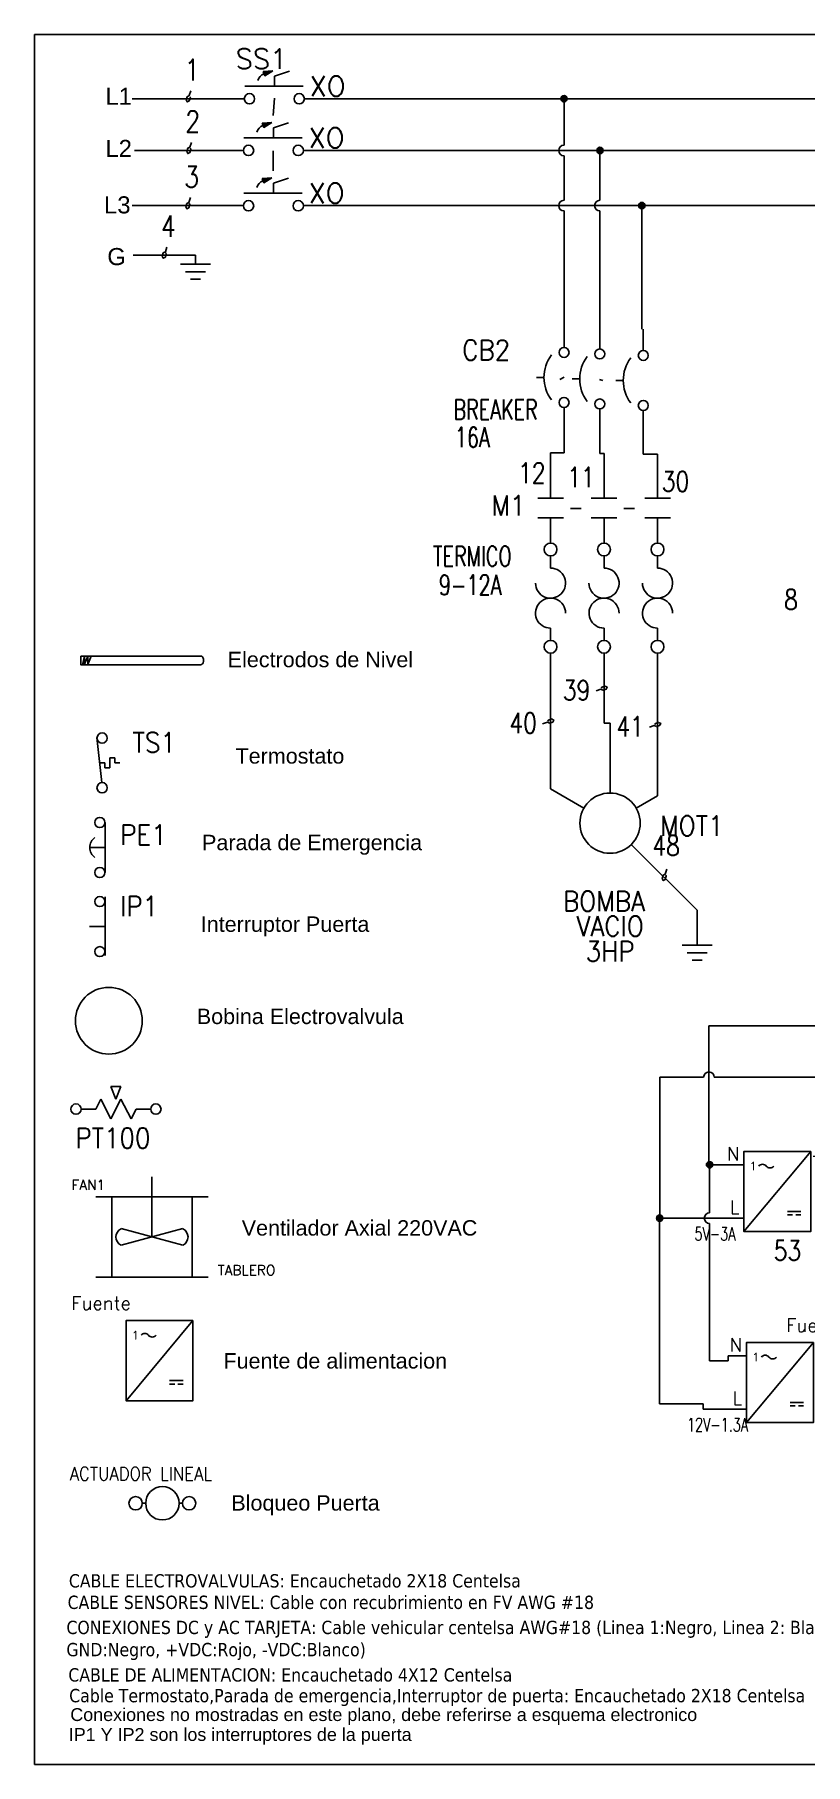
# Model space of a CAD drawing. Header units: inches. Extents: x 18.7 to 39.4, y 4.3 to 20.5.
# Drawn here: x 18.66 to 25.86, y 4.33 to 20.52 of the extents above; entities that cross this region are included whole.
import ezdxf
from ezdxf.enums import TextEntityAlignment as Align

# ---------------------------------------------------------------- set-up
doc = ezdxf.new("R2010")
doc.units = ezdxf.units.IN
doc.header["$MEASUREMENT"] = 0
doc.linetypes.add('HIDDEN2', pattern=[0.1875, 0.125, -0.0625])
for name, color, linetype in [('BLK_12AWG', 7, 'Continuous'), ('DESC', 250, 'Continuous'), ('DESCCHILD', 20, 'Continuous'), ('LINK', 9, 'Continuous'), ('MISC', 7, 'Continuous'), ('SYMS', 7, 'Continuous'), ('TAGS', 250, 'Continuous'), ('TERMS', 123, 'Continuous'), ('WIREFIXED', 7, 'Continuous'), ('WIRENO', 250, 'Continuous'), ('WIRES', 7, 'Continuous')]:
    doc.layers.add(name, color=color, linetype=linetype)
doc.styles.add('SLDTEXTSTYLE0', font='tahoma.ttf')
doc.styles.get("Standard").update_dxf_attribs({"font": 'arial.ttf'})
doc.styles.add('WD', font='romans.shx')
doc.styles.add('WD_IEC', font='isocp2.shx', dxfattribs={"width": 0.9, "height": 4})

# ---------------------------------------------------------------- blocks, each defined once
blk = doc.blocks.new('WDDOT')
for radius in [0.03, 0.0187, 0.00929]:
    blk.add_circle((0, 0), radius)
blk = doc.blocks.new('VGND2')
for p, q in [((0.09375, 0), (-0.09375, 0)), ((-0.0625, -0.046875), (0.0625, -0.046875)), ((-0.03125, -0.09375), (0.03125, -0.09375))]:
    blk.add_line(p, q)
at = {"style": 'WD', "flags": 1}
blk.add_attdef('X2TERM01', (0, 0), '', height=0.01, dxfattribs=at)
blk = doc.blocks.new('VM1_AXIAL_FLOW_FAN1')
for p, q in [((0, 0), (0, 0.75)), ((-0.7, 0.5), (-0.5, 0.5)), ((-0.5, -0.5), (-0.5, 0.5)), ((0.5, 0.5), (-0.5, 0.5)), ((0.5, -0.5), (0.5, 0.5)), ((0.5, 0.5), (0.7, 0.5)), ((0.386, -0.104), (-0.386, 0.104)), ((0.386, 0.104), (-0.386, -0.104)), ((-0.7, -0.5), (-0.5, -0.5)), ((-0.5, -0.5), (0.5, -0.5)), ((0.5, -0.5), (0.7, -0.5))]:
    blk.add_line(p, q)
for centre, start, end in [((-0.333, 0), 117.1247, 242.8753), ((0.333, 0), 297.1247, 62.8753)]:
    blk.add_arc(centre, 0.116, start, end)
at = {"style": 'WD'}
for tag, height, p in [('INST', 0.125, (-0.585, 0.957)), ('LOC', 0.125, (-0.588, 0.777)), ('TAG1', 0.125, (-0.585, 0.586)), ('TERM01', 0.0625, (-0.51, 0.016))]:
    blk.add_attdef(tag, text='', height=height, dxfattribs=at).set_placement(p, align=Align.RIGHT)
for tag, p, height in [('X2TERM04', (0, 0.75), 0.005), ('TERM04', (0.009, 0.76), 0.0625), ('X4TERM01', (-0.5, 0), 0.01), ('X1TERM03', (0.5, 0), 0.005), ('TERM03', (0.511, 0.012), 0.0625), ('RATING1', (0.82, -0.261), 0.125), ('DESC1', (0.82, -0.477), 0.125), ('X8TERM02', (0, -0.5), 0.005), ('TERM02', (0.002, -0.573), 0.0625), ('DESC2', (0.82, -0.661), 0.125), ('DESC3', (0.82, -0.851), 0.125), ('WDTAGALT', (0.827, -1.032), 0.125)]:
    blk.add_attdef(tag, p, '', height=height, dxfattribs=at)
blk.add_attdef('XREF', text='', height=0.0625, rotation=0.0625, dxfattribs=at).set_placement((0.743, 0.595), align=Align.TOP_CENTER)
at = {"style": 'WD', "flags": 1}
for tag, p in [('FAMILY', (-0.659, -0.3)), ('CAT', (-0.659, -0.345)), ('MFG', (-0.657, -0.376)), ('ASSYCODE', (-0.629, -0.405)), ('WDTYPE', (-0.644, -0.442))]:
    blk.add_attdef(tag, text='', height=0.01, dxfattribs=at).set_placement(p, align=Align.CENTER)
blk = doc.blocks.new('HPW1_1PH')
for p, q in [((0, -0.625), (0.625, 0.125)), ((0.407, -0.437), (0.532, -0.437)), ((0.407, -0.469), (0.454, -0.469)), ((0.532, -0.469), (0.485, -0.469))]:
    blk.add_line(p, q)
blk.add_lwpolyline([(0.625, 0.125), (0, 0.125), (0, -0.625), (0.625, -0.625)], close=True)
for centre, start, end in [((0.175, -0.039), 36.8699, 143.1301), ((0.245, 0.014), 216.8699, 323.1301)]:
    blk.add_arc(centre, 0.0438, start, end)
at = {"style": 'WD_IEC'}
blk.add_text('1', height=0.084, dxfattribs=at).set_placement((0.105, -0.012), align=Align.MIDDLE_RIGHT)
at = {"style": 'WD', "width": 0.7}
for tag, p in [('INST', (-0.284, 0.794)), ('LOC', (-0.284, 0.624)), ('RATING1', (-0.284, 0.285)), ('XREF', (-0.284, -0.691)), ('DESC1', (-0.284, -0.847)), ('DESC2', (-0.284, -1.003)), ('DESC3', (-0.284, -1.158))]:
    blk.add_attdef(tag, text='', height=0.125, dxfattribs=at).set_placement(p, align=Align.CENTER)
at = {"style": 'WD'}
blk.add_attdef('TAG1', text='', height=0.125, dxfattribs=at).set_placement((-0.284, 0.455), align=Align.CENTER)
at = {"linetype": 'Continuous', "style": 'WD', "flags": 8}
for tag, p in [('TERM01', (-0.04, 0.04)), ('TERM04', (1.352, -0.085)), ('TERM02', (-0.04, -0.21)), ('TERM05', (1.352, -0.335)), ('TERM03', (-0.04, -0.46))]:
    blk.add_attdef(tag, text='', height=0.125, dxfattribs=at).set_placement(p, align=Align.RIGHT)
at = {"linetype": 'Continuous', "style": 'WD', "flags": 9}
for tag, p in [('MFG', (0.887, 0.257)), ('CAT', (0.889, 0.277)), ('ASSYCODE', (0.887, -0.564))]:
    blk.add_attdef(tag, text='', height=0.01, dxfattribs=at).set_placement(p, align=Align.CENTER)
at = {"style": 'WD'}
for tag, p, height, flags in [('X4TERM01', (0, 0), 0.0125, 1), ('X1TERM04', (0.625, -0.125), 0.0125, 1), ('X4TERM02', (0, -0.25), 0.0125, 1), ('X1TERM05', (0.625, -0.375), 0.0125, 1), ('FAMILY', (0.862, -0.483), 0.01, 9), ('X4TERM03', (0, -0.5), 0.0125, 1)]:
    blk.add_attdef(tag, p, '', height=height, dxfattribs=dict(at, flags=flags))
blk = doc.blocks.new('WD_WNH')
at = {"linetype": 'Continuous', "style": 'WD', "width": 0.8}
blk.add_attdef('WIRENO', text='', height=0.125, dxfattribs=at).set_placement((0, 0.062), align=Align.CENTER)
at = {"style": 'WD', "flags": 1}
for tag, p in [('W01USER', (0, 0.078)), ('W02USER', (0, 0.07)), ('W03USER', (0, 0.062)), ('W04USER', (0, 0.055)), ('W05USER', (0, 0.047)), ('W06USER', (0, 0.039)), ('W07USER', (0, 0.031)), ('W08USER', (0, 0.023)), ('W09USER', (0, 0.016)), ('W10USER', (0, 0.008))]:
    blk.add_attdef(tag, text='', height=0.005, dxfattribs=at).set_placement(p, align=Align.CENTER)
blk = doc.blocks.new('HCR1T')
for p, q in [((-0.156, 0), (-0.188, 0)), ((0.188, 0), (0.156, 0))]:
    blk.add_line(p, q)
for centre, radius in [((-0.25, 0), 0.0625), ((0, 0), 0.156), ((0.25, 0), 0.0625)]:
    blk.add_circle(centre, radius)
at = {"style": 'WD'}
for tag, width, p in [('INST', 0.7, (0, 0.528)), ('TAG1', 0.9, (0, 0.202)), ('LOC', 0.7, (0, 0.359))]:
    blk.add_attdef(tag, text='', height=0.125, dxfattribs=dict(at, width=width)).set_placement(p, align=Align.CENTER)
at = {"style": 'WD', "flags": 9}
blk.add_attdef('FAMILY', text='', height=0.01, dxfattribs=at).set_placement((-0.005, 0.17), align=Align.CENTER)
at = {"linetype": 'Continuous', "style": 'WD', "flags": 1}
for tag, p in [('CAT', (0, 0.159)), ('MFG', (0, 0.14))]:
    blk.add_attdef(tag, text='', height=0.01, dxfattribs=at).set_placement(p, align=Align.MIDDLE)
at = {"style": 'WD'}
for tag, p, width in [('DESC1', (1.126, 0.076), 0.9), ('DESC2', (1.126, -0.081), 0.9), ('DESC3', (1.126, -0.237), 0.9), ('XREFNO', (1.359, -0.393), 0.8), ('XREFNC', (1.359, -0.549), 0.8)]:
    blk.add_attdef(tag, p, '', height=0.125, dxfattribs=dict(at, width=width))
at = {"linetype": 'Continuous', "style": 'WD', "width": 0.8, "flags": 8}
for tag, p in [('TERM01', (-0.25, 0)), ('TERM02', (0.25, 0))]:
    blk.add_attdef(tag, text='', height=0.0625, dxfattribs=at).set_placement(p, align=Align.MIDDLE_CENTER)
at = {"style": 'WD', "flags": 1}
for tag, p in [('X4TERM01', (-0.312, 0)), ('X1TERM02', (0.312, 0))]:
    blk.add_attdef(tag, p, '', height=0.0125, dxfattribs=at)
at = {"linetype": 'Continuous', "style": 'WD', "flags": 9}
blk.add_attdef('ASSYCODE', text='', height=0.01, dxfattribs=at).set_placement((0, 0.109), align=Align.CENTER)
at = {"style": 'WD', "width": 0.8, "flags": 8}
for tag, p in [('NO', (1.126, -0.393)), ('NC', (1.126, -0.549))]:
    blk.add_attdef(tag, p, '', height=0.125, dxfattribs=at)
blk = doc.blocks.new('VCB1')
at = {"linetype": 'HIDDEN2'}
blk.add_line((-0.171, 0), (-0.125, 0), dxfattribs=at)
for centre in [(0, 0.156), (0, -0.156)]:
    blk.add_circle(centre, 0.0312)
blk.add_arc((0.109, 0), 0.234, 143.1301, 216.8699)
at = {"style": 'WD'}
for tag, p, width in [('INST', (0.219, 0.388), 0.7), ('LOC', (0.219, 0.219), 0.7), ('TAG1', (0.127, 0.064), 0.9), ('XREF', (0.129, -0.09), 0.7), ('DESC1', (0.129, -0.242), 0.7), ('DESC2', (0.129, -0.389), 0.7)]:
    blk.add_attdef(tag, p, '', height=0.125, dxfattribs=dict(at, width=width))
at = {"linetype": 'Continuous', "style": 'WD'}
for tag, height, flags, p in [('TERM01', 0.125, 8, (-0.055, 0.207)), ('MFG', 0.01, 9, (-0.142, -0.088)), ('CAT', 0.01, 9, (-0.142, -0.073))]:
    blk.add_attdef(tag, text='', height=height, dxfattribs=dict(at, flags=flags)).set_placement(p, align=Align.RIGHT)
at = {"style": 'WD', "width": 0.7}
blk.add_attdef('RATING1', text='', height=0.125, dxfattribs=at).set_placement((-0.188, 0.062), align=Align.RIGHT)
at = {"color": 7, "style": 'WD', "flags": 1}
for tag, p in [('X2TERM01', (0, 0.188)), ('X8TERM02', (0, -0.188))]:
    blk.add_attdef(tag, p, '', height=0.0125, dxfattribs=at)
at = {"color": 7, "style": 'WD'}
for tag, p in [('X4LINK', (-0.25, 0)), ('X1LINK', (0, 0))]:
    blk.add_attdef(tag, p, '', height=0.01, dxfattribs=at)
at = {"linetype": 'Continuous', "style": 'WD', "flags": 9}
blk.add_attdef('ASSYCODE', text='', height=0.01, dxfattribs=at).set_placement((-0.153, -0.106), align=Align.CENTER)
at = {"style": 'WD', "flags": 9}
for tag, p in [('FAMILY', (-0.142, -0.036)), ('CONTACT', (-0.129, -0.129))]:
    blk.add_attdef(tag, text='', height=0.01, dxfattribs=at).set_placement(p, align=Align.RIGHT)
at = {"linetype": 'Continuous', "style": 'WD', "flags": 8}
blk.add_attdef('TERM02', text='', height=0.125, dxfattribs=at).set_placement((-0.041, -0.213), align=Align.TOP_RIGHT)
blk = doc.blocks.new('*X53')
at = {"color": 0, "linetype": 'ByBlock'}
for p, q in [((0.005, 0.175), (0.008, 0.178)), ((0.011, 0.172), (0.017, 0.178)), ((0.016, 0.169), (0.025, 0.177)), ((0.022, 0.165), (0.033, 0.177)), ((0.027, 0.162), (0.041, 0.176)), ((0.033, 0.158), (0.05, 0.175)), ((0.038, 0.155), (0.058, 0.175)), ((0.043, 0.152), (0.057, 0.165)), ((0.049, 0.148), (0.053, 0.152))]:
    blk.add_line(p, q, dxfattribs=at)
blk = doc.blocks.new('HSS112L')
for p, q in [((-0.009, 0.174), (-0.069, 0.17)), ((-0.069, 0.17), (-0.06, 0.142)), ((-0.06, 0.142), (-0.009, 0.174)), ((0, 0.141), (0.094, 0.172)), ((0, 0.141), (0, 0.078)), ((-0.185, 0.078), (0.18, 0.078))]:
    blk.add_line(p, q)
for centre in [(-0.155, 0), (0.155, 0)]:
    blk.add_circle(centre, 0.0322)
blk.add_arc((-0.043, 0.097), 0.0621, 111.0574, 163.9615)
at = {"xscale": -1}
blk.add_blockref('*X53', (-0.009, -0.005), dxfattribs=at)
at = {"style": 'WD', "width": 0.7}
for tag, p in [('INST', (0, 0.982)), ('LOC', (0, 0.812)), ('DESC1', (0, 0.656)), ('DESC2', (0, 0.5)), ('XREF', (0, -0.219))]:
    blk.add_attdef(tag, text='', height=0.125, dxfattribs=at).set_placement(p, align=Align.CENTER)
at = {"style": 'WD'}
blk.add_attdef('TAG1', text='', height=0.125, dxfattribs=at).set_placement((0, 0.344), align=Align.CENTER)
at = {"style": 'WD', "width": 0.7}
blk.add_attdef('POS1', text='', height=0.125, dxfattribs=at).set_placement((-0.125, 0.172), align=Align.RIGHT)
at = {"style": 'WD'}
for tag, p, height in [('X2LINK', (0, 0.219), 0.01), ('STATE', (0.219, 0.016), 0.125), ('X8LINK', (0, 0), 0.01)]:
    blk.add_attdef(tag, p, '', height=height, dxfattribs=at)
at = {"style": 'WD', "width": 0.7}
blk.add_attdef('POS2', (0.125, 0.172), '', height=0.125, dxfattribs=at)
at = {"style": 'WD'}
for tag, p, height, flags in [('FAMILY', (0.205, 0.152), 0.01, 9), ('CONTACT', (0.205, 0.136), 0.01, 1), ('X4TERM01', (-0.188, 0), 0.0125, 1), ('X1TERM02', (0.188, 0), 0.0125, 1)]:
    blk.add_attdef(tag, p, '', height=height, dxfattribs=dict(at, flags=flags))
at = {"linetype": 'Continuous', "style": 'WD', "flags": 9}
for tag, p in [('MFG', (0.23, 0.108)), ('CAT', (0.232, 0.121)), ('ASSYCODE', (0.233, 0.096))]:
    blk.add_attdef(tag, text='', height=0.01, dxfattribs=at).set_placement(p, align=Align.CENTER)
at = {"linetype": 'Continuous', "style": 'WD', "flags": 8}
blk.add_attdef('TERM01', text='', height=0.125, dxfattribs=at).set_placement((-0.25, -0.031), align=Align.TOP_RIGHT)
blk.add_attdef('TERM02', text='', height=0.125, dxfattribs=at).set_placement((0.25, -0.031), align=Align.TOP_LEFT)
blk = doc.blocks.new('VMS21OL')
at = {"linetype": 'Continuous'}
for p, q in [((-0.08, 0.062), (0.08, 0.062)), ((-0.08, -0.062), (0.08, -0.062))]:
    blk.add_line(p, q, dxfattribs=at)
for p, q in [((0, -0.219), (0, -0.062)), ((0, -0.299), (0, -0.375)), ((0, -0.75), (0, -0.826))]:
    blk.add_line(p, q)
for centre in [(0, -0.259), (0, -0.866)]:
    blk.add_circle(centre, 0.04, dxfattribs=at)
for centre, start, end in [((0, -0.469), 180.001, 90.002), ((0, -0.656), 0, 270.001)]:
    blk.add_arc(centre, 0.0938, start, end)
at = {"style": 'WD'}
for tag, p, width in [('INST', (0.125, 0.281), 0.7), ('LOC', (0.125, 0.111), 0.7), ('TAG2', (0.127, -0.045), 0.9), ('XREF', (0.129, -0.201), 0.7), ('DESC1', (0.129, -0.358), 0.7), ('DESC2', (0.129, -0.514), 0.7), ('DESC3', (0.129, -0.67), 0.7)]:
    blk.add_attdef(tag, p, '', height=0.125, dxfattribs=dict(at, width=width))
at = {"linetype": 'Continuous', "style": 'WD', "width": 0.9, "flags": 8}
blk.add_attdef('TERM01', text='', height=0.125, dxfattribs=at).set_placement((-0.031, 0.125), align=Align.RIGHT)
at = {"style": 'WD'}
for tag, p, flags in [('FAMILY', (-0.181, 0.003), 9), ('CONTACT', (-0.181, -0.014), 1)]:
    blk.add_attdef(tag, p, '', height=0.01, dxfattribs=dict(at, flags=flags))
at = {"color": 7, "style": 'WD'}
for tag, p in [('X4LINK', (-0.141, 0)), ('X1LINK', (0.125, 0))]:
    blk.add_attdef(tag, p, '', height=0.01, dxfattribs=at)
at = {"color": 7, "style": 'WD', "flags": 1}
for tag, p in [('X2TERM01', (0, 0.062)), ('X8TERM02', (0, -0.906))]:
    blk.add_attdef(tag, p, '', height=0.0125, dxfattribs=at)
at = {"linetype": 'Continuous', "style": 'WD', "width": 0.9, "flags": 8}
blk.add_attdef('TERM02', text='', height=0.125, dxfattribs=at).set_placement((-0.031, -0.969), align=Align.TOP_RIGHT)
blk = doc.blocks.new('VMO13')
blk.add_circle((0, 0), 0.188)
at = {"style": 'WD'}
for tag, p, width in [('INST', (0.318, 0.263), 0.7), ('LOC', (0.318, 0.094), 0.7), ('TAG1', (0.312, -0.079), 0.9)]:
    blk.add_attdef(tag, p, '', height=0.125, dxfattribs=dict(at, width=width))
at = {"linetype": 'Continuous', "style": 'WD', "flags": 9}
blk.add_attdef('ASSYCODE', text='', height=0.01, dxfattribs=at).set_placement((0, 0.125), align=Align.CENTER)
at = {"style": 'WD', "flags": 9}
blk.add_attdef('FAMILY', text='', height=0.01, dxfattribs=at).set_placement((-0.005, 0.17), align=Align.CENTER)
at = {"linetype": 'Continuous', "style": 'WD', "flags": 1}
for tag, p in [('MFG', (0, 0.14)), ('CAT', (0, 0.159))]:
    blk.add_attdef(tag, text='', height=0.01, dxfattribs=at).set_placement(p, align=Align.MIDDLE)
at = {"style": 'WD', "flags": 1}
for tag, p in [('X2TERM02', (0, 0.188)), ('X0TERM03', (-0.162, 0.094)), ('X0TERM01', (0.162, 0.094)), ('X0TERM04', (0.133, -0.133))]:
    blk.add_attdef(tag, p, '', height=0.0125, dxfattribs=at)
at = {"style": 'WD'}
for tag, height, width, p in [('RATING1', 0.1, 0.8, (0, 0)), ('DESC1', 0.125, 0.9, (0.001, -0.549)), ('DESC2', 0.125, 0.9, (0.001, -0.706)), ('DESC3', 0.125, 0.9, (0.001, -0.862)), ('RATING3', 0.125, 0.8, (0.001, -1.018)), ('RATING4', 0.125, 0.8, (0.001, -1.174)), ('WDTAGALT', 0.125, 0.7, (0, -1.344))]:
    blk.add_attdef(tag, text='', height=height, dxfattribs=dict(at, width=width)).set_placement(p, align=Align.CENTER)
at = {"style": 'WD', "width": 0.8}
blk.add_attdef('RATING2', text='', height=0.1, dxfattribs=at).set_placement((0, -0.031), align=Align.TOP_CENTER)
blk = doc.blocks.new('VTS12')
at = {"linetype": 'Continuous'}
blk.add_line((-0.002, -0.123), (-0.033, 0.159), dxfattribs=at)
for p, q in [((-0.015, 0), (0.017, 0)), ((0.017, 0), (0.017, -0.031)), ((0.048, -0.031), (0.048, 0.031)), ((0.048, 0.031), (0.079, 0.031)), ((0.079, 0.031), (0.079, 0)), ((0.079, 0), (0.111, 0)), ((0.017, -0.031), (0.048, -0.031))]:
    blk.add_line(p, q)
for centre in [(0, 0.155), (0, -0.155)]:
    blk.add_circle(centre, 0.0322)
at = {"style": 'WD'}
for tag, p, width in [('INST', (0.189, 0.39), 0.7), ('LOC', (0.189, 0.221), 0.7), ('TAG1', (0.189, 0.064), 0.9), ('XREF', (0.191, -0.09), 0.7), ('DESC1', (0.191, -0.242), 0.7), ('DESC2', (0.191, -0.398), 0.7), ('RATING1', (0.188, -0.554), 0.7), ('WDTAGALT', (0.187, -0.716), 0.7)]:
    blk.add_attdef(tag, p, '', height=0.125, dxfattribs=dict(at, width=width))
at = {"linetype": 'Continuous', "style": 'WD'}
for tag, height, flags, p in [('TERM01', 0.125, 8, (-0.055, 0.207)), ('MFG', 0.01, 9, (-0.08, -0.088)), ('CAT', 0.01, 9, (-0.08, -0.073))]:
    blk.add_attdef(tag, text='', height=height, dxfattribs=dict(at, flags=flags)).set_placement(p, align=Align.RIGHT)
at = {"color": 7, "style": 'WD', "flags": 1}
for tag, p in [('X2TERM01', (0, 0.188)), ('X8TERM02', (0, -0.188))]:
    blk.add_attdef(tag, p, '', height=0.0125, dxfattribs=at)
at = {"color": 7, "style": 'WD'}
for tag, p in [('X4LINK', (-0.109, 0)), ('X1LINK', (0.156, 0))]:
    blk.add_attdef(tag, p, '', height=0.01, dxfattribs=at)
at = {"style": 'WD'}
for tag, flags, p in [('CONTACT', 1, (-0.08, -0.053)), ('FAMILY', 9, (-0.08, -0.036))]:
    blk.add_attdef(tag, text='', height=0.01, dxfattribs=dict(at, flags=flags)).set_placement(p, align=Align.RIGHT)
at = {"linetype": 'Continuous', "style": 'WD', "flags": 8}
blk.add_attdef('TERM02', text='', height=0.125, dxfattribs=at).set_placement((-0.041, -0.213), align=Align.TOP_RIGHT)
at = {"linetype": 'Continuous', "style": 'WD', "flags": 9}
blk.add_attdef('ASSYCODE', text='', height=0.01, dxfattribs=at).set_placement((-0.094, -0.125), align=Align.CENTER)
blk = doc.blocks.new('VPB12M')
for p, q in [((0.034, -0.156), (0.034, 0.156)), ((-0.065, 0), (0.034, 0))]:
    blk.add_line(p, q)
for centre in [(0, 0.156), (0, -0.156)]:
    blk.add_circle(centre, 0.0312)
blk.add_arc((0.016, 0), 0.0781, 126.8699, 233.1301)
at = {"style": 'WD'}
for tag, p, width in [('INST', (0.127, 0.343), 0.7), ('LOC', (0.127, 0.174), 0.7), ('TAG1', (0.127, 0.018), 0.9), ('XREF', (0.129, -0.137), 0.7), ('DESC1', (0.129, -0.289), 0.7), ('DESC2', (0.129, -0.445), 0.7)]:
    blk.add_attdef(tag, p, '', height=0.125, dxfattribs=dict(at, width=width))
at = {"linetype": 'Continuous', "style": 'WD'}
for tag, height, flags, p in [('TERM01', 0.125, 8, (-0.055, 0.207)), ('MFG', 0.01, 9, (-0.111, -0.088)), ('CAT', 0.01, 9, (-0.111, -0.073))]:
    blk.add_attdef(tag, text='', height=height, dxfattribs=dict(at, flags=flags)).set_placement(p, align=Align.RIGHT)
at = {"color": 7, "style": 'WD', "flags": 1}
for tag, p in [('X2TERM01', (0, 0.188)), ('X8TERM02', (0, -0.188))]:
    blk.add_attdef(tag, p, '', height=0.0125, dxfattribs=at)
at = {"color": 7, "style": 'WD'}
for tag, p in [('X4LINK', (-0.141, 0)), ('X1LINK', (0.125, 0))]:
    blk.add_attdef(tag, p, '', height=0.01, dxfattribs=at)
at = {"style": 'WD'}
for tag, flags, p in [('CONTACT', 1, (-0.111, -0.053)), ('FAMILY', 9, (-0.111, -0.036))]:
    blk.add_attdef(tag, text='', height=0.01, dxfattribs=dict(at, flags=flags)).set_placement(p, align=Align.RIGHT)
at = {"linetype": 'Continuous', "style": 'WD', "flags": 9}
blk.add_attdef('ASSYCODE', text='', height=0.01, dxfattribs=at).set_placement((-0.125, -0.106), align=Align.CENTER)
at = {"linetype": 'Continuous', "style": 'WD', "flags": 8}
blk.add_attdef('TERM02', text='', height=0.125, dxfattribs=at).set_placement((-0.041, -0.213), align=Align.TOP_RIGHT)
blk = doc.blocks.new('VPB12')
for p, q in [((0.033, 0.185), (0.033, -0.18)), ((-0.064, 0), (0.033, 0))]:
    blk.add_line(p, q)
for centre in [(0, 0.156), (0, -0.156)]:
    blk.add_circle(centre, 0.0312)
at = {"style": 'WD'}
for tag, p, width in [('INST', (0.127, 0.39), 0.7), ('LOC', (0.127, 0.221), 0.7), ('TAG1', (0.127, 0.064), 0.9), ('XREF', (0.129, -0.09), 0.7), ('DESC1', (0.129, -0.242), 0.7), ('DESC2', (0.129, -0.398), 0.7)]:
    blk.add_attdef(tag, p, '', height=0.125, dxfattribs=dict(at, width=width))
at = {"linetype": 'Continuous', "style": 'WD'}
for tag, height, flags, p in [('TERM01', 0.125, 8, (-0.055, 0.222)), ('MFG', 0.01, 9, (0.014, -0.088)), ('CAT', 0.01, 9, (0.014, -0.073))]:
    blk.add_attdef(tag, text='', height=height, dxfattribs=dict(at, flags=flags)).set_placement(p, align=Align.RIGHT)
at = {"color": 7, "style": 'WD', "flags": 1}
for tag, p in [('X2TERM01', (0, 0.188)), ('X8TERM02', (0, -0.188))]:
    blk.add_attdef(tag, p, '', height=0.0125, dxfattribs=at)
at = {"color": 7, "style": 'WD'}
for tag, p in [('X4LINK', (-0.125, 0)), ('X1LINK', (0.125, 0))]:
    blk.add_attdef(tag, p, '', height=0.01, dxfattribs=at)
at = {"style": 'WD'}
for tag, flags, p in [('CONTACT', 1, (0.014, -0.053)), ('FAMILY', 9, (0.014, -0.036))]:
    blk.add_attdef(tag, text='', height=0.01, dxfattribs=dict(at, flags=flags)).set_placement(p, align=Align.RIGHT)
at = {"linetype": 'Continuous', "style": 'WD', "flags": 9}
blk.add_attdef('ASSYCODE', text='', height=0.01, dxfattribs=at).set_placement((-0.001, -0.105), align=Align.CENTER)
at = {"linetype": 'Continuous', "style": 'WD', "flags": 8}
blk.add_attdef('TERM02', text='', height=0.125, dxfattribs=at).set_placement((-0.041, -0.229), align=Align.TOP_RIGHT)
blk = doc.blocks.new('HCR1')
blk.add_circle((0, 0), 0.1562)
at = {"style": 'WD'}
for tag, height, width, p in [('INST', 0.0625, 0.7, (0.0055, 0.4286)), ('LOC', 0.0625, 0.7, (0.0055, 0.3438)), ('TAG1', 0.1094, 0.9, (0, 0.2024))]:
    blk.add_attdef(tag, text='', height=height, dxfattribs=dict(at, width=width)).set_placement(p, align=Align.CENTER)
at = {"style": 'WD', "flags": 9}
blk.add_attdef('FAMILY', text='', height=0.01, dxfattribs=at).set_placement((-0.0053, 0.1698), align=Align.CENTER)
at = {"linetype": 'Continuous', "style": 'WD', "flags": 1}
for tag, p in [('CAT', (0, 0.1593)), ('MFG', (0, 0.1404))]:
    blk.add_attdef(tag, text='', height=0.01, dxfattribs=at).set_placement(p, align=Align.MIDDLE)
at = {"style": 'WD'}
for tag, p, height, width in [('DESC1', (1.126, 0.0601), 0.1094, 0.9), ('DESC2', (1.126, -0.0828), 0.1094, 0.9), ('DESC3', (1.126, -0.2256), 0.1094, 0.9), ('XREFNO', (1.3251, -0.3928), 0.0938, 0.8), ('XREFNC', (1.3151, -0.5165), 0.0938, 0.8)]:
    blk.add_attdef(tag, p, '', height=height, dxfattribs=dict(at, width=width))
at = {"linetype": 'Continuous', "style": 'WD', "flags": 9}
blk.add_attdef('ASSYCODE', text='', height=0.01, dxfattribs=at).set_placement((0, 0.125), align=Align.CENTER)
at = {"style": 'WD', "flags": 1}
for tag, p in [('X4TERM01', (-0.1562, 0)), ('X1TERM02', (0.1562, 0))]:
    blk.add_attdef(tag, p, '', height=0.0109, dxfattribs=at)
at = {"linetype": 'Continuous', "style": 'WD'}
blk.add_attdef('TERM01', text='', height=0.0625, dxfattribs=at).set_placement((-0.2, -0.0349), align=Align.TOP_RIGHT)
blk.add_attdef('TERM02', text='', height=0.0625, dxfattribs=at).set_placement((0.2, -0.0349), align=Align.TOP_LEFT)
at = {"style": 'WD', "width": 0.8, "flags": 8}
for tag, p in [('NO', (1.1233, -0.3928)), ('NC', (1.1207, -0.5165))]:
    blk.add_attdef(tag, p, '', height=0.0938, dxfattribs=at)
blk = doc.blocks.new('VVR1TZR')
for p, q in [((0, 0.125), (0, 0.217)), ((0.062, 0.094), (0, 0.125)), ((-0.141, -0.031), (-0.141, 0.031)), ((-0.141, 0.031), (-0.062, 0)), ((-0.062, 0), (-0.141, -0.031)), ((-0.062, 0.031), (0.062, 0.094)), ((0.062, -0.031), (-0.062, 0.031)), ((-0.062, -0.094), (0.062, -0.031)), ((0, -0.125), (-0.062, -0.094)), ((0, -0.125), (0, -0.217))]:
    blk.add_line(p, q)
for centre in [(0, 0.249), (0, -0.249)]:
    blk.add_circle(centre, 0.0322)
at = {"style": 'WD', "width": 0.7}
for tag, p in [('INST', (0.156, 0.56)), ('LOC', (0.156, 0.39))]:
    blk.add_attdef(tag, text='', height=0.125, dxfattribs=at).set_placement(p, align=Align.TOP_LEFT)
at = {"linetype": 'Continuous', "style": 'WD', "flags": 8}
for tag, p in [('TERM01', (-0.062, 0.281)), ('TERM03', (-0.078, 0.047))]:
    blk.add_attdef(tag, text='', height=0.125, dxfattribs=at).set_placement(p, align=Align.RIGHT)
at = {"color": 7, "style": 'WD', "flags": 1}
for tag, p in [('X4TERM01', (-0.031, 0.25)), ('X2TERM01', (0, 0.281)), ('X1TERM01', (0.031, 0.25)), ('X4TERM03', (-0.141, 0)), ('X4TERM02', (-0.031, -0.25)), ('X8TERM02', (0, -0.281)), ('X1TERM02', (0.031, -0.25))]:
    blk.add_attdef(tag, p, '', height=0.0125, dxfattribs=at)
at = {"style": 'WD'}
for tag, p, width in [('RATING1', (0.156, 0.109), 0.9), ('TAG1', (0.153, -0.047), 0.9), ('DESC1', (0.156, -0.203), 0.7), ('DESC2', (0.156, -0.36), 0.7)]:
    blk.add_attdef(tag, p, '', height=0.125, dxfattribs=dict(at, width=width))
at = {"style": 'WD', "flags": 9}
blk.add_attdef('FAMILY', text='', height=0.01, dxfattribs=at).set_placement((-0.219, -0.066), align=Align.CENTER)
at = {"linetype": 'Continuous', "style": 'WD', "flags": 9}
for tag, p in [('MFG', (-0.221, -0.099)), ('CAT', (-0.221, -0.084))]:
    blk.add_attdef(tag, text='', height=0.01, dxfattribs=at).set_placement(p, align=Align.MIDDLE)
blk.add_attdef('ASSYCODE', text='', height=0.01, dxfattribs=at).set_placement((-0.219, -0.125), align=Align.CENTER)
at = {"linetype": 'Continuous', "style": 'WD', "flags": 8}
blk.add_attdef('TERM02', text='', height=0.125, dxfattribs=at).set_placement((-0.062, -0.281), align=Align.TOP_RIGHT)
blk = doc.blocks.new('Nivel')
at = {"layer": 'WIRENO'}
for p, q in [((103.38, 60.01), (103.74, 61.39)), ((103.74, 61.39), (103.74, 60.1)), ((103.74, 60.1), (104.25, 61.39)), ((104.25, 61.39), (104.25, 60.07)), ((104.25, 60.07), (104.74, 61.36))]:
    blk.add_line(p, q, dxfattribs=at)
blk.add_lwpolyline([(103.12, 61.39), (121.77, 61.39, -0.414214), (122.27, 60.89), (122.27, 60.54, -0.414214), (121.77, 60.04), (103.12, 60.04)], format="xyb", close=True, dxfattribs=at)
blk = doc.blocks.new('WD_WNV')
at = {"linetype": 'Continuous', "style": 'WD', "width": 0.8}
blk.add_attdef('WIRENO', text='', height=0.125, dxfattribs=at).set_placement((-0.05, 0), align=Align.MIDDLE_RIGHT)
at = {"style": 'WD', "flags": 1}
for tag, p in [('W01USER', (-0.062, 0.094)), ('W02USER', (-0.062, 0.086)), ('W03USER', (-0.062, 0.078)), ('W04USER', (-0.062, 0.07)), ('W05USER', (-0.062, 0.062)), ('W06USER', (-0.062, 0.055)), ('W07USER', (-0.062, 0.047)), ('W08USER', (-0.062, 0.039)), ('W09USER', (-0.062, 0.031)), ('W10USER', (-0.062, 0.023))]:
    blk.add_attdef(tag, text='', height=0.005, dxfattribs=at).set_placement(p, align=Align.CENTER)

msp = doc.modelspace()

# ---------------------------------------------------------------- linework, layer by layer
at = {"color": 7, "linetype": 'Continuous'}
for p, q in [((39.409, 20.516), (18.659, 20.516)), ((18.659, 20.516), (18.659, 4.331)), ((18.659, 4.331), (39.409, 4.331))]:
    msp.add_line(p, q, dxfattribs=at)
at = {"layer": 'BLK_12AWG'}
for p, q in [((19.571, 19.916), (20.619, 19.916)), ((21.182, 19.916), (37.946, 19.916)), ((23.608, 19.482), (23.608, 19.916)), ((19.591, 19.432), (20.609, 19.432)), ((21.172, 19.432), (37.966, 19.432)), ((23.944, 18.966), (23.944, 19.432)), ((23.608, 18.966), (23.608, 19.382)), ((19.571, 18.916), (20.609, 18.916)), ((21.172, 18.916), (37.946, 18.916)), ((23.608, 17.651), (23.608, 18.866)), ((23.944, 17.706), (23.944, 18.866)), ((24.335, 17.76), (24.335, 18.881)), ((24.336, 18.881), (24.336, 18.916)), ((23.608, 17.589), (23.608, 17.716)), ((23.942, 17.576), (23.942, 17.706)), ((24.349, 17.561), (24.349, 17.76))]:
    msp.add_line(p, q, dxfattribs=at)
for centre in [(23.608, 19.432), (23.608, 18.916), (23.944, 18.916)]:
    msp.add_arc(centre, 0.05, 90, 270, dxfattribs=at)
at = {"layer": 'LINK'}
for points in [[(20.9, 19.92), (20.89, 19.76)], [(20.89, 19.43), (20.89, 19.24)], [(23.61, 17.31), (23.57, 17.29)], [(23.94, 17.29), (23.97, 17.28)], [(23.668, 16.082), (23.768, 16.082)], [(24.168, 16.082), (24.268, 16.082)]]:
    msp.add_lwpolyline(points, dxfattribs=at)
at = {"layer": 'WIREFIXED'}
for points in [[(23.907, 14.375), (23.952, 14.39), (23.972, 14.381), (24.002, 14.39), (24.012, 14.41), (23.992, 14.42), (23.962, 14.41), (23.957, 14.4)], [(23.407, 14.068), (23.452, 14.083), (23.472, 14.073), (23.502, 14.083), (23.512, 14.103), (23.492, 14.113), (23.462, 14.103), (23.457, 14.093)], [(24.407, 14.036), (24.452, 14.051), (24.472, 14.041), (24.502, 14.051), (24.512, 14.071), (24.492, 14.081), (24.462, 14.071), (24.457, 14.061)], [(24.57, 12.706), (24.555, 12.661), (24.535, 12.651), (24.525, 12.621), (24.535, 12.601), (24.555, 12.611), (24.564, 12.641), (24.56, 12.651)]]:
    msp.add_lwpolyline(points, dxfattribs=at)
at = {"layer": 'WIRENO'}
for points in [[(20.12, 19.991), (20.105, 19.945), (20.085, 19.935), (20.076, 19.906), (20.086, 19.886), (20.105, 19.896), (20.115, 19.926), (20.11, 19.935)], [(20.125, 19.507), (20.11, 19.462), (20.09, 19.452), (20.081, 19.423), (20.09, 19.403), (20.11, 19.413), (20.12, 19.442), (20.115, 19.452)], [(20.115, 18.991), (20.1, 18.945), (20.081, 18.935), (20.071, 18.906), (20.081, 18.886), (20.1, 18.896), (20.11, 18.926), (20.105, 18.935)], [(19.896, 18.528), (19.881, 18.483), (19.861, 18.473), (19.851, 18.444), (19.861, 18.424), (19.881, 18.434), (19.89, 18.463), (19.886, 18.473)]]:
    msp.add_lwpolyline(points, dxfattribs=at)
at = {"layer": 'WIRES'}
for p, q in [((19.58, 18.453), (20.162, 18.453)), ((20.162, 18.453), (20.162, 18.368)), ((23.608, 17.027), (23.608, 16.604)), ((23.942, 17.013), (23.942, 16.597)), ((24.349, 16.999), (24.349, 16.59)), ((23.608, 16.604), (23.482, 16.604)), ((23.482, 16.604), (23.482, 16.18)), ((23.942, 16.597), (23.982, 16.597)), ((23.982, 16.597), (23.982, 16.18)), ((24.349, 16.59), (24.482, 16.59)), ((24.482, 16.59), (24.482, 16.18)), ((23.482, 13.459), (23.482, 14.727)), ((23.982, 14.073), (23.982, 14.727)), ((24.482, 13.395), (24.482, 14.727)), ((24.038, 14.073), (23.982, 14.073)), ((24.038, 13.419), (24.038, 14.073)), ((23.794, 13.279), (23.482, 13.459)), ((24.281, 13.279), (24.482, 13.395)), ((24.236, 12.939), (24.853, 12.323)), ((24.853, 12.323), (24.853, 11.995)), ((24.963, 9.942), (24.963, 11.241)), ((24.963, 11.241), (26.336, 11.241)), ((24.913, 10.76), (24.503, 10.76)), ((24.503, 10.76), (24.503, 9.442)), ((26.386, 10.76), (25.013, 10.76)), ((24.963, 9.942), (25.289, 9.942)), ((24.969, 9.942), (24.969, 9.492)), ((24.497, 9.442), (25.289, 9.442)), ((24.502, 9.442), (24.502, 7.704)), ((24.969, 9.392), (24.969, 8.195)), ((24.969, 8.195), (24.969, 8.107)), ((24.969, 8.107), (25.141, 8.107)), ((25.141, 8.107), (25.141, 8.155)), ((25.141, 8.155), (25.314, 8.155)), ((24.502, 7.704), (24.908, 7.704)), ((24.908, 7.704), (24.908, 7.655)), ((24.908, 7.655), (25.314, 7.655))]:
    msp.add_line(p, q, dxfattribs=at)
for centre, start, end in [((24.963, 10.76), 0, 180), ((24.969, 9.442), 90, 270)]:
    msp.add_arc(centre, 0.05, start, end, dxfattribs=at)

# ---------------------------------------------------------------- block references
at = {"layer": 'SYMS'}
ref = msp.add_blockref('HSS112L', (20.9, 19.916), dxfattribs=dict(at, xscale=1.5, yscale=1.5, zscale=1.5))
ref.add_attrib('STATE', 'XO', (21.229, 19.939), dxfattribs={"layer": 'MISC', "height": 0.1875, "style": 'WD'})
ref.add_attrib('TAG1', 'SS1', dxfattribs={"layer": 'TAGS', "height": 0.1875, "style": 'WD'}).set_placement((20.779, 20.195), align=Align.CENTER)
for p in [(23.608, 19.916), (23.944, 19.432), (24.336, 18.916), (24.969, 9.942), (24.502, 9.442)]:
    msp.add_blockref('WDDOT', p, dxfattribs=at)
ref = msp.add_blockref('HSS112L', (20.891, 19.433), dxfattribs=dict(at, xscale=1.5, yscale=1.5, zscale=1.5))
ref.add_attrib('STATE', 'XO', (21.219, 19.456), dxfattribs={"layer": 'MISC', "height": 0.1875, "style": 'WD'})
ref = msp.add_blockref('HSS112L', (20.891, 18.915), dxfattribs=dict(at, xscale=1.5, yscale=1.5, zscale=1.5))
ref.add_attrib('STATE', 'XO', (21.219, 18.938), dxfattribs={"layer": 'MISC', "height": 0.1875, "style": 'WD'})
for name, p, xscale, yscale, zscale in [('VGND2', (20.162, 18.368), 1.5, 1.5, 1.5), ('VCB1', (23.942, 17.294), 1.5, 1.5, 1.5), ('VCB1', (24.349, 17.28), 1.5, 1.5, 1.5), ('VMS21OL', (23.982, 16.087), 1.5, 1.5, 1.5), ('VMS21OL', (24.482, 16.087), 1.5, 1.5, 1.5), ('VGND2', (24.853, 11.995), 1.5, 1.5, 1.5), ('HCR1', (19.353, 11.289), 2, 2, 2)]:
    msp.add_blockref(name, p, dxfattribs=dict(at, xscale=xscale, yscale=yscale, zscale=zscale))
ref = msp.add_blockref('VCB1', (23.608, 17.308), dxfattribs=dict(at, xscale=1.5, yscale=1.5, zscale=1.5))
ref.add_attrib('DESC2', '16A', (22.588, 16.655), dxfattribs={"layer": 'DESC', "height": 0.1875, "style": 'WD', "width": 0.7})
ref.add_attrib('DESC1', 'BREAKER', (22.574, 16.914), dxfattribs={"layer": 'DESC', "height": 0.1875, "style": 'WD', "width": 0.7})
ref.add_attrib('TAG1', 'CB2', (22.656, 17.471), dxfattribs={"layer": 'TAGS', "height": 0.1875, "style": 'WD', "width": 0.9})
ref = msp.add_blockref('VMS21OL', (23.482, 16.087), dxfattribs=dict(at, xscale=1.5, yscale=1.5, zscale=1.5))
ref.add_attrib('DESC2', '9-12A', (22.438, 15.273), dxfattribs={"layer": 'DESCCHILD', "height": 0.1875, "style": 'WD', "width": 0.7})
ref.add_attrib('DESC1', 'TERMICO', (22.382, 15.542), dxfattribs={"layer": 'DESCCHILD', "height": 0.1875, "style": 'WD', "width": 0.7})
ref.add_attrib('TAG2', 'M1', (22.929, 16.017), dxfattribs={"layer": 'TAGS', "height": 0.1875, "style": 'WD', "width": 0.9})
ref = msp.add_blockref('VTS12', (19.29, 13.702), dxfattribs=dict(at, xscale=1.5, yscale=1.5, zscale=1.5))
ref.add_attrib('TAG1', 'TS1', (19.574, 13.798), dxfattribs={"layer": 'TAGS', "color": 250, "height": 0.1875, "style": 'WD', "width": 0.9})
ref = msp.add_blockref('VMO13', (24.038, 13.138), dxfattribs=dict(at, xscale=1.5, yscale=1.5, zscale=1.5))
ref.add_attrib('DESC3', '3HP', dxfattribs={"layer": 'DESC', "height": 0.1875, "style": 'WD', "width": 0.9}).set_placement((24.039, 11.845), align=Align.CENTER)
ref.add_attrib('DESC1', 'BOMBA ', dxfattribs={"layer": 'DESC', "height": 0.1875, "style": 'WD', "width": 0.9}).set_placement((24.039, 12.314), align=Align.CENTER)
ref.add_attrib('DESC2', 'VACIO', dxfattribs={"layer": 'DESC', "height": 0.1875, "style": 'WD', "width": 0.9}).set_placement((24.039, 12.08), align=Align.CENTER)
ref.add_attrib('TAG1', 'MOT1', (24.506, 13.02), dxfattribs={"layer": 'TAGS', "height": 0.1875, "style": 'WD', "width": 0.9})
ref = msp.add_blockref('VPB12M', (19.268, 12.91), dxfattribs=dict(at, xscale=1.5, yscale=1.5, zscale=1.5))
ref.add_attrib('TAG1', 'PE1', (19.459, 12.936), dxfattribs={"layer": 'TAGS', "color": 250, "height": 0.1875, "style": 'WD', "width": 0.9})
ref = msp.add_blockref('VPB12', (19.268, 12.17), dxfattribs=dict(at, xscale=1.5, yscale=1.5, zscale=1.5))
ref.add_attrib('TAG1', 'IP1', (19.458, 12.267), dxfattribs={"layer": 'TAGS', "color": 250, "height": 0.1875, "style": 'WD', "width": 0.9})
ref = msp.add_blockref('VVR1TZR', (19.419, 10.463), dxfattribs=dict(at, xscale=1.5, yscale=1.5, zscale=1.5, rotation=270))
ref.add_attrib('TAG1', 'PT100', (19.04, 10.098), dxfattribs={"layer": 'TAGS', "color": 250, "height": 0.1875, "style": 'WD', "width": 0.9})
ref = msp.add_blockref('HPW1_1PH', (25.289, 9.942), dxfattribs=at)
ref.add_attrib('TERM01', 'N', dxfattribs={"layer": 'TERMS', "color": 250, "linetype": 'Continuous', "height": 0.125, "style": 'WD', "flags": 8}).set_placement((25.249, 9.982), align=Align.RIGHT)
ref.add_attrib('TERM03', 'L', dxfattribs={"layer": 'TERMS', "color": 250, "linetype": 'Continuous', "height": 0.125, "style": 'WD', "flags": 8}).set_placement((25.249, 9.482), align=Align.RIGHT)
ref.add_attrib('TERM04', '+', dxfattribs={"layer": 'TERMS', "color": 250, "linetype": 'Continuous', "height": 0.125, "style": 'WD', "flags": 8}).set_placement((26.054, 9.97), align=Align.RIGHT)
ref.add_attrib('TERM05', 'M', dxfattribs={"layer": 'TERMS', "color": 250, "linetype": 'Continuous', "height": 0.125, "style": 'WD', "flags": 8}).set_placement((26.095, 9.33), align=Align.RIGHT)
ref.add_attrib('DESC1', '5V-3A', dxfattribs={"layer": 'DESC', "height": 0.125, "style": 'WD', "width": 0.7}).set_placement((25.019, 9.234), align=Align.CENTER)
ref = msp.add_blockref('VM1_AXIAL_FLOW_FAN1', (19.756, 9.266), dxfattribs=dict(at, xscale=0.75, yscale=0.75, zscale=0.75))
ref.add_attrib('DESC1', 'TABLERO', (20.371, 8.909), dxfattribs={"layer": 'DESC', "height": 0.0938, "style": 'WD'})
ref.add_attrib('TAG1', 'FAN1', dxfattribs={"layer": 'TAGS', "color": 250, "height": 0.0938, "style": 'WD'}).set_placement((19.317, 9.706), align=Align.RIGHT)
ref = msp.add_blockref('HPW1_1PH', (19.514, 8.359), dxfattribs=at)
ref.add_attrib('TAG1', 'Fuente', dxfattribs={"layer": 'TAGS', "color": 250, "height": 0.125, "style": 'WD'}).set_placement((19.279, 8.584), align=Align.CENTER)
ref = msp.add_blockref('HPW1_1PH', (25.314, 8.155), dxfattribs=at)
ref.add_attrib('TERM01', 'N', dxfattribs={"layer": 'TERMS', "color": 250, "linetype": 'Continuous', "height": 0.125, "style": 'WD', "flags": 8}).set_placement((25.274, 8.195), align=Align.RIGHT)
ref.add_attrib('TERM03', 'L', dxfattribs={"layer": 'TERMS', "color": 250, "linetype": 'Continuous', "height": 0.125, "style": 'WD', "flags": 8}).set_placement((25.274, 7.695), align=Align.RIGHT)
ref.add_attrib('TERM04', '+', dxfattribs={"layer": 'TERMS', "color": 250, "linetype": 'Continuous', "height": 0.125, "style": 'WD', "flags": 8}).set_placement((26.194, 8.177), align=Align.RIGHT)
ref.add_attrib('TERM05', 'M', dxfattribs={"layer": 'TERMS', "color": 250, "linetype": 'Continuous', "height": 0.125, "style": 'WD', "flags": 8}).set_placement((26.119, 7.543), align=Align.RIGHT)
ref.add_attrib('TAG1', 'Fuente 3', dxfattribs={"layer": 'TAGS', "color": 250, "height": 0.125, "style": 'WD'}).set_placement((26.059, 8.377), align=Align.CENTER)
ref.add_attrib('DESC1', '12V-1.3A', dxfattribs={"layer": 'DESC', "height": 0.125, "style": 'WD', "width": 0.7}).set_placement((25.043, 7.447), align=Align.CENTER)
ref = msp.add_blockref('HCR1T', (19.853, 6.774), dxfattribs=at)
ref.add_attrib('DESC1', 'ACTUADOR LINEAL', (18.987, 6.988), dxfattribs={"layer": 'DESC', "height": 0.125, "style": 'WD', "width": 0.9})
at = {"layer": 'WIREFIXED'}
ref = msp.add_blockref('WD_WNV', (23.564, 16.432), dxfattribs=dict(at, xscale=1.5, yscale=1.5, zscale=1.5))
ref.add_attrib('WIRENOF', '12', dxfattribs={"linetype": 'Continuous', "height": 0.1875, "style": 'WD', "width": 0.8}).set_placement((23.436, 16.414), align=Align.MIDDLE_RIGHT)
ref = msp.add_blockref('WD_WNV', (24.024, 16.392), dxfattribs=dict(at, xscale=1.5, yscale=1.5, zscale=1.5))
ref.add_attrib('WIRENOF', '11', dxfattribs={"linetype": 'Continuous', "height": 0.1875, "style": 'WD', "width": 0.8}).set_placement((23.895, 16.374), align=Align.MIDDLE_RIGHT)
ref = msp.add_blockref('WD_WNV', (24.907, 16.352), dxfattribs=dict(at, xscale=1.5, yscale=1.5, zscale=1.5))
ref.add_attrib('WIRENOF', '30', dxfattribs={"linetype": 'Continuous', "height": 0.1875, "style": 'WD', "width": 0.8}).set_placement((24.779, 16.335), align=Align.MIDDLE_RIGHT)
ref = msp.add_blockref('WD_WNV', (25.922, 15.248), dxfattribs=dict(at, xscale=1.5, yscale=1.5, zscale=1.5))
ref.add_attrib('WIRENOF', '8', dxfattribs={"linetype": 'Continuous', "height": 0.188, "style": 'WD', "width": 0.8}).set_placement((25.794, 15.23), align=Align.MIDDLE_RIGHT)
ref = msp.add_blockref('WD_WNV', (23.982, 14.4), dxfattribs=dict(at, xscale=1.5, yscale=1.5, zscale=1.5))
ref.add_attrib('WIRENOF', '39', dxfattribs={"linetype": 'Continuous', "height": 0.1875, "style": 'WD', "width": 0.8}).set_placement((23.854, 14.382), align=Align.MIDDLE_RIGHT)
ref = msp.add_blockref('WD_WNV', (23.482, 14.093), dxfattribs=dict(at, xscale=1.5, yscale=1.5, zscale=1.5))
ref.add_attrib('WIRENOF', '40', dxfattribs={"linetype": 'Continuous', "height": 0.1875, "style": 'WD', "width": 0.8}).set_placement((23.354, 14.075), align=Align.MIDDLE_RIGHT)
ref = msp.add_blockref('WD_WNV', (24.482, 14.061), dxfattribs=dict(at, xscale=1.5, yscale=1.5, zscale=1.5))
ref.add_attrib('WIRENOF', '41', dxfattribs={"linetype": 'Continuous', "height": 0.1875, "style": 'WD', "width": 0.8}).set_placement((24.354, 14.043), align=Align.MIDDLE_RIGHT)
ref = msp.add_blockref('WD_WNH', (24.545, 12.631), dxfattribs=dict(at, xscale=1.5, yscale=1.5, zscale=1.5))
ref.add_attrib('WIRENOF', '48', dxfattribs={"linetype": 'Continuous', "height": 0.1875, "style": 'WD', "width": 0.8}).set_placement((24.562, 12.778), align=Align.BOTTOM_CENTER)
ref = msp.add_blockref('WD_WNV', (25.954, 9.157), dxfattribs=dict(at, xscale=1.5, yscale=1.5, zscale=1.5))
ref.add_attrib('WIRENOF', '53', dxfattribs={"linetype": 'Continuous', "height": 0.1875, "style": 'WD', "width": 0.8}).set_placement((25.825, 9.139), align=Align.MIDDLE_RIGHT)
at = {"layer": 'WIRENO'}
ref = msp.add_blockref('WD_WNH', (20.095, 19.916), dxfattribs=at)
ref.add_attrib('WIRENO', '1', dxfattribs={"linetype": 'Continuous', "height": 0.2, "style": 'WD', "width": 0.8}).set_placement((20.132, 20.026), align=Align.BOTTOM_CENTER)
ref = msp.add_blockref('WD_WNH', (20.1, 19.432), dxfattribs=at)
ref.add_attrib('WIRENO', '2', dxfattribs={"linetype": 'Continuous', "height": 0.2, "style": 'WD', "width": 0.8}).set_placement((20.137, 19.543), align=Align.BOTTOM_CENTER)
ref = msp.add_blockref('WD_WNH', (20.09, 18.916), dxfattribs=at)
ref.add_attrib('WIRENO', '3', dxfattribs={"linetype": 'Continuous', "height": 0.2, "style": 'WD', "width": 0.8}).set_placement((20.127, 19.026), align=Align.BOTTOM_CENTER)
ref = msp.add_blockref('WD_WNH', (19.871, 18.453), dxfattribs=at)
ref.add_attrib('WIRENO', '4', dxfattribs={"linetype": 'Continuous', "height": 0.2, "style": 'WD', "width": 0.8}).set_placement((19.908, 18.564), align=Align.BOTTOM_CENTER)
at = {"layer": 'WIRENO', "xscale": 0.06, "yscale": 0.06, "zscale": 0.06}
msp.add_blockref('Nivel', (12.902, 11.018), dxfattribs=at)

# ---------------------------------------------------------------- texts
at = {"attachment_point": 1}
for s, width, gutter_width, heights, insert, char_height in [('L1', 0.37194, 0.05, [0], (19.32, 20.019), 0.16), ('L2', 0.37194, 0.05, [0], (19.32, 19.531), 0.16), ('L3', 0.37194, 0.05, [0], (19.307, 19.003), 0.16), ('G', 0.37194, 0.05, [0], (19.338, 18.519), 0.16), ('\\A1;Electrodos de Nivel', 44.8708, 1, [0], (20.464, 14.741), 0.144), ('\\A1;Termostato', 44.8708, 1, [0], (20.537, 13.839), 0.144), ('\\A1;Parada de Emergencia', 44.8708, 1, [0], (20.224, 13.029), 0.144), ('\\A1;Interruptor Puerta', 44.8708, 1, [0], (20.212, 12.265), 0.144), ('\\A1;Bobina Electrovalvula', 44.8708, 1, [0], (20.175, 11.402), 0.144), ('\\A1;Ventilador Axial 220VAC', 44.8708, 1, [0], (20.595, 9.423), 0.144), ('Fuente de alimentacion', 2.08776, 1, [0.417], (20.424, 8.179), 0.144), ('Bloqueo Puerta', 2.10459, 1, [0], (20.498, 6.85), 0.144), ('Conexiones no mostradas en este plano, debe referirse a esquema electronico', 9.45621, 0.05, [0], (18.992, 4.857), 0.12), ('IP1 Y IP2 son los interruptores de la puerta ', 9.45621, 0.05, [0], (18.978, 4.671), 0.12)]:
    msp.add_mtext_dynamic_manual_height_columns(s, width=width, gutter_width=gutter_width, heights=heights, dxfattribs=dict(at, insert=insert, char_height=char_height))
at = {"color": 7, "linetype": 'Continuous', "lineweight": 0, "char_height": 0.1245, "attachment_point": 1, "style": 'SLDTEXTSTYLE0'}
for s, insert in [('CABLE ELECTROVALVULAS: Encauchetado 2X18 Centelsa', (18.979, 6.111)), ('CABLE SENSORES NIVEL: Cable con recubrimiento en FV AWG #18', (18.967, 5.91)), ('CONEXIONES DC y AC TARJETA: Cable vehicular centelsa AWG#18 (Linea 1:Negro, Linea 2: Blanco, Linea 3:Rojo\\PGND:Negro, +VDC:Rojo, -VDC:Blanco)', (18.956, 5.675))]:
    msp.add_mtext(s, dxfattribs=dict(at, insert=insert))
at = {"char_height": 0.1245, "attachment_point": 1, "style": 'SLDTEXTSTYLE0'}
for s, width, insert in [('CABLE DE ALIMENTACION: Encauchetado 4X12 Centelsa', 8.56967, (18.974, 5.231)), ('Cable Termostato,Parada de emergencia,Interruptor de puerta: Encauchetado 2X18 Centelsa', 9.01035, (18.982, 5.037))]:
    msp.add_mtext_dynamic_manual_height_columns(s, width=width, gutter_width=1, heights=[0], dxfattribs=dict(at, insert=insert))

doc.saveas('drawing.dxf')
